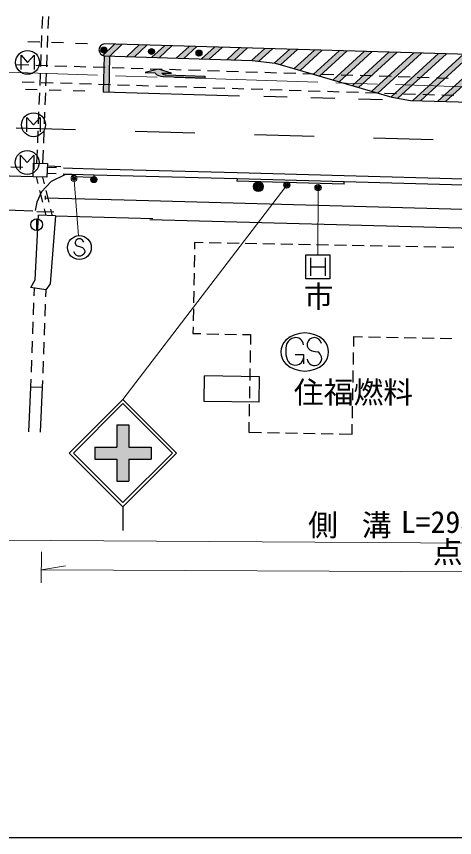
# Model space of a CAD drawing. Units: millimetres, scale not verified. Extents: x 40000 to 680000, y 20000 to 380000.
# Drawn here: x 199196 to 235938, y 205000 to 273820 of the extents above; entities that cross this region are included whole.
import ezdxf
from ezdxf.enums import TextEntityAlignment as Align

# ---------------------------------------------------------------- set-up
doc = ezdxf.new("R2010")
doc.units = ezdxf.units.MM
doc.header["$LTSCALE"] = 1000
doc.header["$PDMODE"] = 32
doc.header["$PDSIZE"] = 500
doc.linetypes.add('CHAIN', pattern=[18.5, 12, -1.5, 3.5, -1.5])
for name, color, linetype, lineweight in [('M-BGD', 7, 'Continuous', 25), ('M-BGD-EXST', 7, 'Continuous', 25), ('M-BMK', 2, 'CHAIN', 13), ('M-STR-HTXT', 7, 'Continuous', 13), ('M-STR-STRC', 7, 'Continuous', 25), ('M-TTL-BAND', 7, 'Continuous', 25)]:
    doc.layers.add(name, color=color, linetype=linetype, lineweight=lineweight)
doc.layers.add('M-BMK-HTXT', color=7, linetype='Continuous')
doc.styles.add('ＭＳ ゴシック', font='')
doc.styles.get('ＭＳ ゴシック').set_extended_font_data('MS Gothic')

msp = doc.modelspace()

# ---------------------------------------------------------------- hatches: boundary and pattern name
at = {"layer": 'M-BGD'}
for points in [[(212595, 270326), (213244, 270305), (214338, 271288), (213685, 271306)], [(214717, 270256), (215363, 270234), (216459, 271226), (215809, 271245)], [(216830, 270185), (217469, 270163), (218549, 271166), (217907, 271185)], [(222487, 269445), (222533, 269432), (222993, 269298), (224837, 270985), (224191, 271003)], [(224127, 268980), (224622, 268823), (226920, 270925), (226273, 270943)], [(225746, 268496), (226252, 268348), (229002, 270865), (228356, 270883)], [(227375, 268021), (227881, 267874), (231085, 270804), (230438, 270823)], [(229005, 267546), (229510, 267399), (233167, 270744), (232521, 270763)], [(230634, 267072), (230682, 267058), (231185, 266965), (235250, 270684), (234603, 270703)], [(232446, 266764), (233093, 266746), (237332, 270624), (236686, 270643)], [(234532, 266707), (235179, 266689), (239415, 270564), (238768, 270583)], [(210003, 269120), (210803, 269095, 0.20151), (211507, 268773), (214992, 268666), (214996, 268816), (211755, 268916, -0.20151), (211403, 269077), (212202, 269052), (211112, 269386)]]:
    msp.add_hatch(color=256, dxfattribs=at).paths.add_polyline_path(points)
at = {"layer": 'M-STR-STRC'}
for points in [[(208036, 271469), (207408, 271488), (206446, 270555, 0.06065), (206563, 270528), (207012, 270513), (207049, 270512)], [(210143, 271409), (209502, 271427), (208464, 270465), (209102, 270443)], [(212240, 271348), (211600, 271367), (210556, 270395), (211193, 270373)], [(206483, 267487), (206563, 270528), (207012, 270513), (206933, 267475)], [(220675, 271105), (220023, 271124), (218902, 270116), (218977, 270113), (219506, 270054)], [(222771, 271044), (222116, 271063), (220821, 269906), (220881, 269899), (221342, 269769)], [(205768, 237726), (207628, 237726), (207629, 239586), (208629, 239585), (208628, 237726), (210488, 237725), (210488, 236725), (208628, 236726), (208627, 234865), (207627, 234866), (207628, 236726), (205768, 236726)]]:
    msp.add_hatch(color=256, dxfattribs=at).paths.add_polyline_path(points)

# ---------------------------------------------------------------- linework, layer by layer
at = {"layer": 'M-BGD'}
for p, q in [((201363, 272821), (201402, 273820)), ((201862, 272801), (201901, 273800)), ((201300, 271222), (201339, 272221)), ((201800, 271202), (201839, 272201)), ((206446, 270555), (207408, 271488)), ((207049, 270512), (208036, 271469)), ((209502, 271427), (208464, 270465)), ((210143, 271409), (209102, 270443)), ((210556, 270395), (211600, 271367)), ((211193, 270373), (212240, 271348)), ((213685, 271306), (212595, 270326)), ((214338, 271288), (213244, 270305)), ((214717, 270256), (215809, 271245)), ((215363, 270234), (216459, 271226)), ((217907, 271185), (216830, 270185)), ((218549, 271166), (217469, 270163)), ((201238, 269623), (201277, 270622)), ((201737, 269603), (201776, 270602)), ((206563, 270528), (206483, 267487)), ((207012, 270513), (206933, 267475)), ((218902, 270116), (220023, 271124)), ((219506, 270054), (220675, 271105)), ((222116, 271063), (220821, 269906)), ((222771, 271044), (221342, 269769)), ((222487, 269445), (224191, 271003)), ((222993, 269298), (224837, 270985)), ((224117, 268970), (226273, 270943)), ((224622, 268823), (226920, 270925)), ((225746, 268496), (228356, 270883)), ((226252, 268348), (229002, 270865)), ((227375, 268021), (230438, 270823)), ((227881, 267874), (231085, 270804)), ((229005, 267546), (232521, 270763)), ((229510, 267399), (233167, 270744)), ((230634, 267072), (234603, 270703)), ((231185, 266965), (235250, 270684)), ((232446, 266764), (236686, 270643)), ((233093, 266746), (237332, 270624)), ((234532, 266707), (238768, 270583)), ((235179, 266689), (239415, 270564)), ((200229, 269729), (199230, 269760)), ((201829, 269679), (200829, 269710)), ((203428, 269629), (202428, 269660)), ((205027, 269578), (204028, 269610)), ((206626, 269528), (205627, 269560)), ((208225, 269478), (207226, 269510)), ((209825, 269428), (208825, 269459)), ((211112, 269386), (210003, 269120)), ((210003, 269120), (210803, 269095)), ((211424, 269378), (210424, 269409)), ((212202, 269052), (211112, 269386)), ((213023, 269328), (212024, 269359)), ((214622, 269278), (213623, 269309)), ((216222, 269228), (215222, 269259)), ((217821, 269178), (216821, 269209)), ((219420, 269127), (218420, 269159)), ((221019, 269077), (220020, 269109)), ((201175, 268024), (201214, 269024)), ((201675, 268004), (201714, 269004)), ((211403, 269077), (212202, 269052)), ((211507, 268773), (214992, 268666)), ((211755, 268916), (214996, 268816)), ((214996, 268816), (214992, 268666)), ((222618, 269027), (221619, 269058)), ((224218, 268977), (223218, 269008)), ((225817, 268927), (224817, 268958)), ((227416, 268877), (226417, 268908)), ((229015, 268827), (228016, 268858)), ((230614, 268777), (229615, 268808)), ((232214, 268726), (231214, 268758)), ((233813, 268676), (232813, 268708)), ((235412, 268626), (234413, 268658)), ((199683, 268345), (200683, 268314)), ((201282, 268295), (202282, 268264)), ((202882, 268245), (203881, 268214)), ((204481, 268195), (205480, 268164)), ((206080, 268145), (207080, 268113)), ((207679, 268095), (208679, 268063)), ((209278, 268045), (210278, 268013)), ((210878, 267994), (211877, 267963)), ((212477, 267944), (213476, 267913)), ((214076, 267894), (215076, 267863)), ((215675, 267844), (216675, 267813)), ((217275, 267794), (218274, 267763)), ((218874, 267744), (219873, 267713)), ((201112, 266426), (201152, 267425)), ((201612, 266405), (201651, 267405)), ((220473, 267694), (221472, 267662)), ((222072, 267644), (223072, 267612)), ((223671, 267593), (224671, 267562)), ((225271, 267543), (226270, 267512)), ((226870, 267493), (227869, 267462)), ((228469, 267443), (229469, 267412)), ((230068, 267393), (231068, 267362)), ((231667, 267343), (232667, 267312)), ((233267, 267293), (234266, 267261)), ((234866, 267243), (235865, 267211)), ((201050, 264827), (201089, 265826)), ((201549, 264807), (201589, 265806)), ((200987, 263228), (201026, 264227)), ((201487, 263208), (201526, 264207)), ((200921, 261531), (200964, 262629)), ((201421, 261512), (201463, 262608)), ((202544, 261134), (201787, 261169)), ((203901, 261072), (203144, 261107)), ((205718, 261029), (203890, 261073)), ((217710, 260701), (205720, 261029)), ((201023, 259817), (200883, 260365)), ((201543, 259800), (201404, 260349)), ((202525, 260635), (201771, 260669)), ((203878, 260573), (203124, 260607)), ((203878, 260573), (203874, 260373)), ((205701, 260329), (203874, 260373)), ((205701, 260329), (205706, 260529)), ((217696, 260201), (217691, 260001)), ((226686, 260466), (217709, 260701)), ((236703, 260170), (226688, 260466)), ((226668, 259766), (217691, 260001)), ((226668, 259766), (226673, 259966)), ((201417, 258266), (201171, 259235)), ((201624, 258477), (201633, 258777)), ((201937, 258249), (201691, 259218)), ((201704, 257136), (201565, 257685)), ((202224, 257118), (202085, 257667)), ((200894, 256868), (200894, 255868)), ((202470, 257110), (201055, 257158)), ((202470, 257110), (210636, 256887)), ((210393, 256789), (300623, 254395)), ((214141, 254870), (214130, 254308)), ((214866, 254856), (214141, 254870)), ((216366, 254827), (215366, 254847)), ((217865, 254798), (216866, 254818)), ((219365, 254769), (218365, 254788)), ((220865, 254740), (219865, 254759)), ((222365, 254711), (221365, 254730)), ((223864, 254682), (222864, 254701)), ((225364, 254652), (224364, 254672)), ((226864, 254623), (225864, 254643)), ((228363, 254594), (227364, 254614)), ((229863, 254565), (228863, 254584)), ((231363, 254536), (230363, 254555)), ((232863, 254507), (231863, 254526)), ((234362, 254478), (233362, 254497)), ((235862, 254448), (234862, 254468)), ((214120, 253808), (214101, 252808)), ((223475, 251835), (223475, 253835)), ((223475, 253835), (225475, 253835)), ((223850, 253585), (223850, 252085)), ((225100, 253585), (225100, 252085)), ((225475, 253835), (225475, 251835)), ((223850, 252835), (225100, 252835)), ((214091, 252308), (214072, 251308)), ((225475, 251835), (223475, 251835)), ((201656, 250903), (200412, 251109)), ((200682, 251065), (200658, 250409)), ((201656, 250903), (201635, 250311)), ((214062, 250808), (214043, 249809)), ((200636, 249809), (200600, 248810)), ((201613, 249711), (201577, 248712)), ((214033, 249309), (214013, 248309)), ((200578, 248211), (200542, 247211)), ((201555, 248112), (201519, 247113)), ((214004, 247809), (213993, 247246)), ((213993, 247246), (214665, 247233)), ((215165, 247223), (216165, 247204)), ((216664, 247194), (217664, 247175)), ((218164, 247165), (218836, 247152)), ((218836, 247152), (218820, 246315)), ((200520, 246612), (200484, 245612)), ((201497, 246513), (201461, 245514)), ((227485, 246146), (227501, 246984)), ((227501, 246984), (228221, 246970)), ((228721, 246960), (229721, 246941)), ((230220, 246931), (231220, 246911)), ((231720, 246902), (232720, 246882)), ((233220, 246873), (234220, 246853)), ((234720, 246843), (235719, 246824)), ((218810, 245815), (218790, 244815)), ((223976, 245796), (224239, 245736)), ((224239, 245736), (224476, 245696)), ((200462, 245013), (200426, 244013)), ((222576, 245496), (223276, 245496)), ((223276, 245496), (223276, 244696)), ((227456, 244647), (227475, 245647)), ((201439, 244914), (201403, 243915)), ((218780, 244315), (218761, 243315)), ((214934, 241556), (214969, 243699)), ((219583, 243624), (214969, 243699)), ((219561, 241480), (219583, 243624)), ((227427, 243147), (227446, 244147)), ((200404, 243414), (200380, 242758)), ((201381, 243315), (201359, 242722)), ((200380, 242758), (200207, 239014)), ((201359, 242722), (200380, 242758)), ((201359, 242722), (201186, 238969)), ((218751, 242815), (218731, 241816)), ((227398, 241647), (227417, 242647)), ((219548, 241480), (214934, 241556)), ((218721, 241316), (218701, 240316)), ((227369, 240148), (227388, 241147)), ((218692, 239816), (218675, 238979)), ((227343, 238810), (227359, 239648)), ((218675, 238979), (219759, 238958)), ((220259, 238948), (221259, 238929)), ((221759, 238919), (222759, 238900)), ((223259, 238890), (224259, 238870)), ((224758, 238861), (225758, 238841)), ((226258, 238832), (227343, 238810))]:
    msp.add_line(p, q, dxfattribs=at)
msp.add_lwpolyline([(201797, 261492), (201760, 260337), (200605, 260374), (200642, 261529)], close=True, dxfattribs=at)
for points in [[(203878, 260573), (203268, 260530), (202113, 259982), (201301, 259123), (200919, 258261), (200763, 257555)], [(298159, 257998), (257754, 259103), (245689, 259422), (236689, 259670), (226673, 259966), (217696, 260201), (205706, 260529), (203878, 260573)], [(201629, 258627), (208224, 258440), (299578, 255933)], [(200412, 251109), (200773, 251734), (201055, 257158)], [(202470, 257110), (202036, 251409), (201656, 250903)]]:
    msp.add_lwpolyline(points, dxfattribs=at)
msp.add_circle((200894, 256368), 500, dxfattribs=at)
for centre, radius, start, end in [((211538, 269773), 1000, 222.66306, 268.23606), ((211770, 269415), 500, 222.66306, 268.23606), ((223376, 244862), 2433, 48.88791, 131.11209), ((222826, 245696), 1450, 136.39718, 223.60282), ((223767, 245769), 1992, 161.64773, 205.98042), ((222614, 246121), 787, 100.06069, 159.55045), ((222603, 246232), 676, 5.40379, 100.85641), ((224106, 246316), 536, 171.41638, 255.96376), ((224176, 246296), 608, 9.46232, 170.53768), ((223926, 245696), 1450, 316.39718, 43.60282), ((224026, 245046), 791, 18.43495, 55.30485), ((222565, 245311), 720, 215.16096, 350.82827), ((224184, 245172), 613, 187.14923, 302.79885), ((224231, 245146), 566, 300.26329, 15.37441), ((223376, 246529), 2433, 228.88791, 311.11209)]:
    msp.add_arc(centre, radius, start, end, dxfattribs=at)
at = {"layer": 'M-BGD-EXST'}
for p, q in [((199582, 269368), (199582, 270568)), ((199582, 270568), (200132, 269968)), ((200132, 269968), (200682, 270568)), ((200682, 270568), (200682, 269368)), ((200077, 264141), (200077, 265341)), ((200077, 265341), (200627, 264741)), ((200627, 264741), (201177, 265341)), ((201177, 265341), (201177, 264141)), ((199547, 260979), (199547, 262179)), ((199547, 262179), (200097, 261579)), ((200097, 261579), (200647, 262179)), ((200647, 262179), (200647, 260979))]:
    msp.add_line(p, q, dxfattribs=at)
for centre in [(200132, 269968), (200627, 264741), (200097, 261579)]:
    msp.add_circle(centre, 1000, dxfattribs=at)
at = {"layer": 'M-BMK'}
msp.add_line((64563, 273390), (331366, 264919), dxfattribs=at)
at = {"layer": 'M-STR-HTXT'}
for p, q in [((204036, 260097), (204399, 255445)), ((221786, 259569), (208127, 241726)), ((224486, 259324), (224476, 253838)), ((89125, 230580), (330434, 229103)), ((201271, 226339), (201300, 228935)), ((201300, 227435), (203302, 227775)), ((201300, 227435), (299260, 226969))]:
    msp.add_line(p, q, dxfattribs=at)
for radius in [150, 120, 90, 60, 30, 20]:
    msp.add_circle((204024, 260247), radius, dxfattribs=at)
msp.add_point((204024, 260247), dxfattribs=at)
at = {"layer": 'M-STR-STRC'}
for p, q in [((201150, 271657), (200151, 271689)), ((203149, 271594), (202150, 271625)), ((205148, 271531), (204149, 271562)), ((200946, 267666), (199946, 267693)), ((202945, 267612), (201945, 267639)), ((204944, 267557), (203945, 267585)), ((206483, 267487), (217900, 267167)), ((221892, 267057), (219944, 267115)), ((225890, 266938), (223891, 266997)), ((229889, 266818), (227890, 266878)), ((204161, 264324), (199163, 264463)), ((214157, 264046), (209159, 264185)), ((224153, 263767), (219155, 263906)), ((234149, 263488), (229151, 263628)), ((199729, 261146), (198729, 261176)), ((202917, 261221), (201907, 261258)), ((200602, 260383), (195129, 260517)), ((200586, 257510), (196214, 257644)), ((202337, 257418), (200902, 257440)), ((204204, 255082), (204113, 254900)), ((204113, 254900), (204113, 254809)), ((204113, 254809), (204204, 254627)), ((204386, 255173), (204204, 255082)), ((204568, 255173), (204386, 255173)), ((204750, 255082), (204568, 255173)), ((204841, 254900), (204750, 255082)), ((204113, 253900), (204022, 254082)), ((204204, 254627), (204750, 254446)), ((204750, 254446), (204841, 254355)), ((204841, 254355), (204931, 254173)), ((204931, 254082), (204841, 253900)), ((204931, 254173), (204931, 254082)), ((204204, 253809), (204113, 253900)), ((204386, 253718), (204204, 253809)), ((204568, 253718), (204386, 253718)), ((204750, 253809), (204568, 253718)), ((204841, 253900), (204750, 253809)), ((203627, 237226), (208127, 241726)), ((212628, 237225), (208127, 241726)), ((203981, 237226), (208127, 241372)), ((212274, 237225), (208127, 241372)), ((207629, 239586), (207628, 237726)), ((207629, 239586), (208629, 239585)), ((208629, 239585), (208628, 237726)), ((205768, 237726), (205768, 236726)), ((205768, 237726), (207628, 237726)), ((208628, 237726), (210488, 237725)), ((210488, 237725), (210488, 236725)), ((203627, 237226), (208127, 232725)), ((203981, 237226), (208127, 233079)), ((208127, 233079), (212274, 237225)), ((208128, 232725), (212628, 237225)), ((205768, 236726), (207628, 236726)), ((207628, 236726), (207627, 234866)), ((208628, 236726), (208627, 234865)), ((208628, 236726), (210488, 236725)), ((207627, 234866), (208627, 234865)), ((208128, 232725), (208128, 230725))]:
    msp.add_line(p, q, dxfattribs=at)
for points in [[(300860, 265845), (286035, 266267), (282749, 266664), (275734, 268717), (272886, 269470), (270577, 269665), (206588, 271511)], [(206563, 270528), (218977, 270113), (220881, 269899), (222533, 269432), (230682, 267058), (232251, 266770), (300833, 264882)]]:
    msp.add_lwpolyline(points, dxfattribs=at)
for centre, radius in [((206530, 271002), 250), ((206530, 271002), 204), ((206530, 271002), 159), ((206530, 271002), 114), ((206530, 271002), 68.2), ((206530, 271002), 22.7), ((210523, 270878), 250), ((210523, 270878), 204), ((210523, 270878), 159), ((210523, 270878), 114), ((210523, 270878), 68.2), ((210523, 270878), 22.7), ((214506, 270749), 250), ((214506, 270749), 204), ((214506, 270749), 159), ((214506, 270749), 114), ((214506, 270749), 68.2), ((214506, 270749), 22.7), ((205693, 260144), 250), ((205693, 260144), 204), ((205693, 260144), 159), ((205693, 260144), 114), ((205693, 260144), 68.2), ((205693, 260144), 22.7), ((219483, 259554), 400), ((219483, 259554), 327), ((219483, 259554), 254), ((219483, 259554), 182), ((219483, 259554), 109), ((219483, 259554), 36.4), ((221877, 259688), 150), ((221877, 259688), 120), ((221877, 259688), 90), ((221877, 259688), 60), ((221877, 259688), 30), ((221877, 259688), 20), ((224487, 259474), 150), ((224487, 259474), 120), ((224487, 259474), 90), ((224487, 259474), 60), ((224487, 259474), 30), ((224487, 259474), 20), ((204477, 254446), 1000)]:
    msp.add_circle(centre, radius, dxfattribs=at)
msp.add_arc((206613, 271019), 493, 92.89275, 264.10329, dxfattribs=at)
for p in [(221877, 259688), (224487, 259474)]:
    msp.add_point(p, dxfattribs=at)
at = {"layer": 'M-TTL-BAND'}
msp.add_line((40000, 205000), (579000, 205000), dxfattribs=at)

# ---------------------------------------------------------------- texts
at = {"layer": 'M-BMK-HTXT', "style": 'ＭＳ ゴシック'}
msp.add_text('住福燃料', height=1833, dxfattribs=at).set_placement((222457, 243227), align=Align.TOP_LEFT)
at = {"layer": 'M-STR-HTXT', "style": 'ＭＳ ゴシック'}
for s, p in [('市', (223294, 248873)), ('L=298.3', (231429, 229981)), ('点字ブロック', (234117, 227461))]:
    msp.add_text(s, height=1833, dxfattribs=at).set_placement(p, align=Align.BOTTOM_LEFT)
at = {"layer": 'M-STR-HTXT', "insert": (223654, 230072), "char_height": 1833, "attachment_point": 7, "style": 'ＭＳ ゴシック'}
msp.add_mtext('\\T1.8;側溝', dxfattribs=at)

doc.saveas('drawing.dxf')
